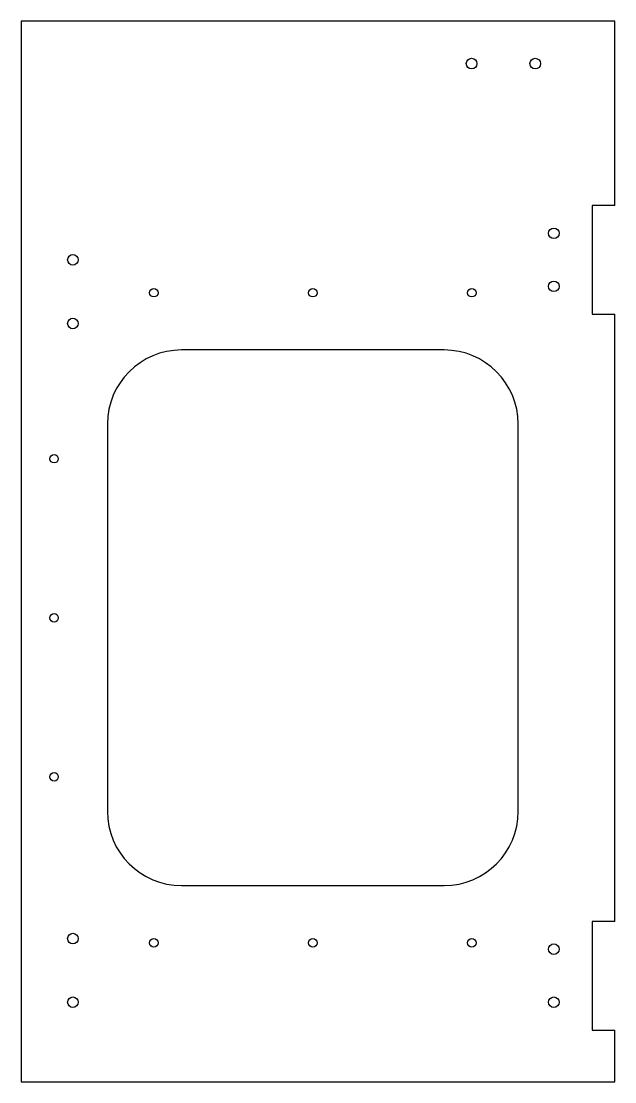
# Model space of a CAD drawing. Header units: millimetres. Extents: x -224 to 0, y 0 to 400.
import ezdxf

# ---------------------------------------------------------------- set-up
doc = ezdxf.new("R2010")
doc.units = ezdxf.units.MM

msp = doc.modelspace()

# ---------------------------------------------------------------- linework, layer by layer
at = {"color": 7, "linetype": 'Continuous', "lineweight": 25}
for p, q in [((0, 400), (-223.9, 400)), ((-223.9, 400), (-223.9, 0)), ((0, 330.5), (0, 400)), ((-8.5, 330.5), (-8.5, 289.5)), ((0, 330.5), (-8.5, 330.5)), ((-8.5, 289.5), (0, 289.5)), ((0, 60.5), (0, 289.5)), ((-64.4, 276), (-163.4, 276)), ((-191.4, 248), (-191.4, 102)), ((-36.4, 102), (-36.4, 248)), ((-163.4, 74), (-64.4, 74)), ((-8.5, 60.5), (-8.5, 19.5)), ((0, 60.5), (-8.5, 60.5)), ((-8.5, 19.5), (0, 19.5)), ((0, 0), (0, 19.5)), ((-223.9, 0), (0, 0))]:
    msp.add_line(p, q, dxfattribs=at)
for centre, radius in [((-54, 384), 2), ((-30, 384), 2), ((-23, 320), 2), ((-204.4, 310), 2), ((-23, 300), 2), ((-173.9, 297.6), 1.6), ((-113.9, 297.6), 1.6), ((-53.9, 297.6), 1.6), ((-204.4, 286), 2), ((-211.5, 235), 1.6), ((-211.5, 175), 1.6), ((-211.5, 115), 1.6), ((-204.4, 54), 2), ((-173.9, 52.4), 1.6), ((-113.9, 52.4), 1.6), ((-53.9, 52.4), 1.6), ((-23, 50), 2), ((-204.4, 30), 2), ((-23, 30), 2)]:
    msp.add_circle(centre, radius, dxfattribs=at)
for centre, start, end in [((-163.4, 248), 90, 180), ((-64.4, 248), 0, 90), ((-163.4, 102), 180, 270), ((-64.4, 102), 270, 0)]:
    msp.add_arc(centre, 28, start, end, dxfattribs=at)

doc.saveas('drawing.dxf')
